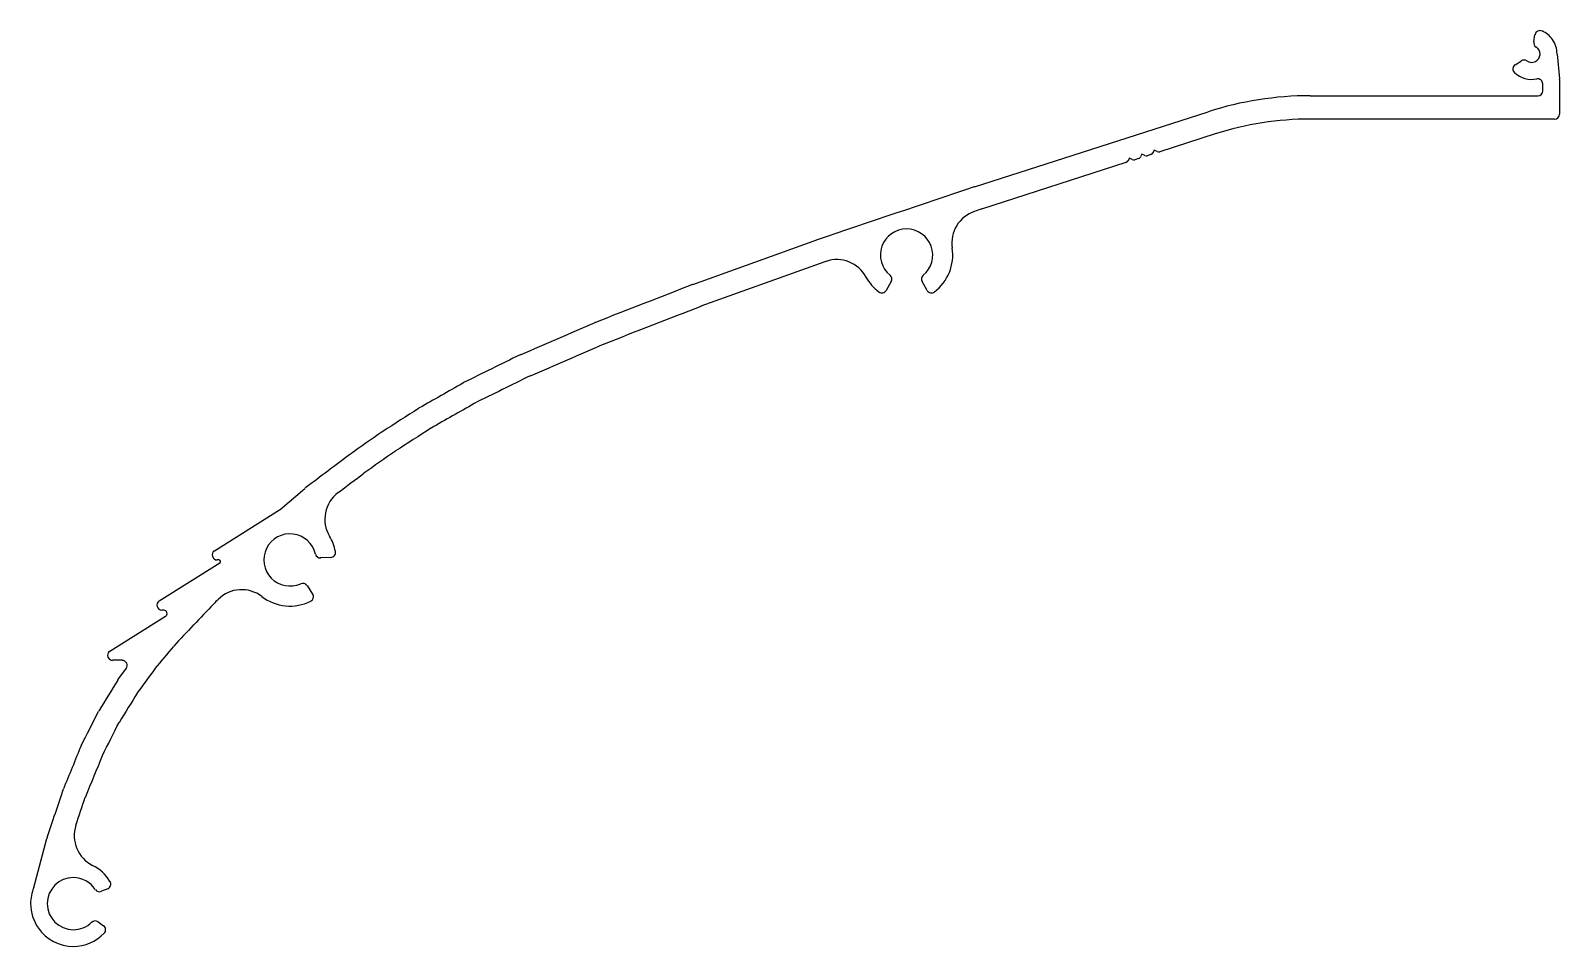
# Model space of a CAD drawing. Extents: x -54 to 62, y -42 to 28.
import ezdxf

# ---------------------------------------------------------------- set-up
doc = ezdxf.new("R2010")
doc.units = 0
doc.header["$MEASUREMENT"] = 0
doc.layers.get('0').update_dxf_attribs({"linetype": 'CONTINUOUS'})

msp = doc.modelspace()

# ---------------------------------------------------------------- linework, layer by layer
for p, q in [((60.32, 27.18), (60.41, 27.73)), ((58.9, 25.43), (59.37, 25.73)), ((62.09, 26.25), (62.27, 24.35)), ((61, 23.44), (61, 23.98)), ((62.27, 24.31), (62.27, 21.66)), ((43.28, 23.07), (60.62, 23.06)), ((17.68, 16.12), (35.49, 21.85)), ((61.89, 21.28), (43.28, 21.29)), ((36.04, 20.16), (31.81, 18.8)), ((31.39, 18.93), (31.28, 18.7)), ((31.62, 18.81), (31.39, 18.93)), ((29.23, 17.97), (18.23, 14.43)), ((29.23, 17.97), (29.23, 17.97)), ((29.49, 18.32), (29.38, 18.09)), ((29.71, 18.2), (29.49, 18.32)), ((30.18, 18.28), (29.9, 18.19)), ((30.44, 18.62), (30.33, 18.4)), ((30.66, 18.51), (30.44, 18.62)), ((31.13, 18.58), (30.86, 18.49)), ((-3.77, 8.68), (5.67, 12.07)), ((6.28, 10.4), (-3.16, 7.01)), ((11.34, 8.89), (10.96, 8.22)), ((14.07, 8.22), (13.69, 8.89)), ((-35.23, -8.49), (-33.35, -6.88)), ((-40.24, -11.64), (-35.28, -8.52)), ((-44.45, -15.47), (-39.83, -12.57)), ((-39.9, -12.34), (-40.04, -12.34)), ((-31.38, -12.15), (-32.15, -12.19)), ((-33.19, -14.29), (-32.76, -14.94)), ((-44.11, -16.17), (-44.25, -16.17)), ((-48.21, -19.3), (-43.97, -16.64)), ((-47.27, -20), (-48.01, -20)), ((-47.62, -21.5), (-46.96, -20.61)), ((-54.02, -37.34), (-53.01, -33.6)), ((-48.38, -37.42), (-48.85, -37.62)), ((-49.11, -39.95), (-48.7, -40.26))]:
    msp.add_line(p, q)
for centre, radius, start, end in [((60.79, 27.66), 0.381, 65.9833, 170.2185), ((60.16, 26.25), 1.93, 35.1366, 65.9833), ((60.69, 27.11), 0.381, 170.2185, 238.1942), ((60.16, 26.25), 1.93, 359.973, 35.1366), ((59.57, 25.41), 0.381, 55.0864, 123.0621), ((60.16, 26.25), 0.635, 235.0864, 58.1942), ((59.1, 25.11), 0.381, 123.0621, 227.2972), ((60.16, 26.25), 1.93, 227.2972, 281.6005), ((60.62, 23.98), 0.381, 359.973, 101.6005), ((60.62, 23.44), 0.381, 269.973, 359.973), ((61.89, 24.31), 0.381, 359.973, 5.5337), ((43.27, -2.33), 25.4, 89.973, 107.8273), ((43.27, -2.33), 23.62, 89.973, 107.8273), ((61.89, 21.66), 0.381, 269.973, 359.973), ((31.06, 18.82), 0.25, 287.8273, 332.8273), ((31.73, 19.04), 0.25, 242.8273, 287.8273), ((29.15, 18.21), 0.25, 287.8275, 332.8272), ((29.83, 18.42), 0.25, 242.8273, 287.8273), ((30.11, 18.51), 0.25, 287.8273, 332.8273), ((30.78, 18.73), 0.25, 242.8273, 287.8273), ((54344.39, -161084.59), 170014.21, 108.6352449, 108.6395015), ((18.07, 14.91), 1.27, 107.8273, 108.6363), ((18.5, 11.84), 2.54, 108.6363, 188.7642), ((697.22, -2000.27), 2126.04, 108.62489, 108.64014), ((18.35, 14.07), 0.38, 107.8273, 108.6249), ((12.51, 10.92), 1.99, 309.2047, 230.7413), ((6.1, 10.88), 1.27, 108.6395, 109.7472), ((7.19, 8.03), 2.54, 28.5084, 108.6363), ((12.51, 10.92), 3.52, 306.9492, 8.7642), ((7.23, 7.92), 2.65, 108.5847, 110.8055), ((11.01, 9.08), 0.381, 329.973, 50.7413), ((14.02, 9.08), 0.381, 129.2047, 209.973), ((4351.67, -11179.9), 12006.42, 111.269933, 111.307848), ((-3.34, 7.49), 1.27, 109.747, 111.2699), ((12.51, 10.92), 3.52, 208.5084, 232.9968), ((10.63, 8.41), 0.381, 232.9968, 329.973), ((14.4, 8.41), 0.381, 209.973, 306.9492), ((4351.67, -11179.9), 12004.64, 111.269989, 111.307771), ((-3.03, 6.65), 0.38, 109.747, 111.27), ((2474.07, -5739.36), 6259.65, 113.393183, 113.449494), ((-10.75, 4.6), 1.27, 111.3078, 113.3932), ((2474.07, -5739.36), 6257.87, 113.393332, 113.449299), ((-10.41, 3.78), 0.38, 111.3078, 113.3933), ((1154.85, -2377.94), 2653.95, 116.20166, 116.30508), ((-16.39, 2.16), 1.27, 113.4495, 116.2017), ((-20.68, 0.04), 1.27, 116.3051, 119.5885), ((1154.85, -2377.94), 2652.17, 116.20212, 116.30453), ((-16.02, 1.35), 0.38, 113.4493, 116.2021), ((899.99, -1621.4), 1865.86, 119.5885, 119.70584), ((1589.81, -2501.98), 2977.01, 122.84191, 122.90431), ((-24, -1.85), 1.27, 119.7058, 122.8419), ((899.99, -1621.4), 1864.08, 119.58929, 119.70509), ((-20.27, -0.75), 0.38, 116.3045, 119.5893), ((1589.81, -2501.98), 2975.23, 122.84238, 122.90399), ((-23.54, -2.61), 0.38, 119.7051, 122.8424), ((6426.67, -9210.3), 11244.47, 125.02839, 125.043521), ((-26.73, -3.61), 1.27, 122.9043, 125.0284), ((3499.15, -4706.08), 5878.87, 126.891213, 126.932243), ((-29.16, -5.31), 1.27, 125.0435, 126.8912), ((6426.67, -9210.3), 11242.69, 125.028474, 125.043521), ((-26.23, -4.35), 0.38, 122.904, 125.0285), ((-442.55, 544), 688, 306.75916, 306.96242), ((-32.52, -7.84), 1.27, 126.9322, 130.5683), ((-29.29, -9.23), 2.54, 126.9014, 210.9567), ((-35.48, -8.2), 0.381, 302.0788, 310.5683), ((-34.49, -12.34), 1.99, 12.864, 294.4006), ((-40.04, -11.96), 0.381, 122.0788, 269.973), ((-34.49, -12.34), 3.52, 10.6085, 30.9567), ((-39.9, -12.47), 0.127, 302.0788, 89.973), ((-32.17, -11.81), 0.381, 192.864, 273.6323), ((-31.4, -11.77), 0.381, 273.6323, 10.6085), ((-38.17, -17.15), 2.54, 52.5065, 135.1762), ((-34.49, -12.34), 3.52, 232.5065, 296.6561), ((-33.51, -14.51), 0.381, 33.6323, 114.4006), ((-33.08, -15.15), 0.381, 296.6561, 33.6323), ((-44.25, -15.79), 0.381, 122.0788, 269.973), ((-44.11, -16.43), 0.254, 302.0788, 89.973), ((6246.83, -6031.61), 8701.68, 136.262806, 136.277548), ((517.96, -570.03), 786.73, 135.16797, 135.20122), ((-40.03, -15.95), 0.38, 135.2012, 136.2628), ((2427.68, -2287.62), 3354.54, 137.40685, 137.44444), ((-41.58, -17.57), 0.38, 136.2775, 137.4069), ((-48.01, -19.62), 0.381, 122.0788, 179.973), ((-48.01, -19.62), 0.381, 179.973, 269.973), ((1070, -956.41), 1455.48, 139.90195, 139.9888), ((-43.06, -19.19), 0.38, 137.4444, 139.902), ((-47.27, -20.39), 0.381, 323.7989, 89.973), ((354.46, -314.02), 495.44, 143.6911, 143.954), ((-44.48, -20.88), 0.38, 139.9888, 143.6911), ((339.35, -261.48), 455.33, 148.1947, 148.536), ((339.35, -261.48), 453.55, 148.2047, 148.5312), ((-45.82, -22.71), 0.38, 143.954, 148.2047), ((-532.89, 218.23), 541.01, 333.1021, 333.4124), ((-47.96, -24.48), 1.27, 148.536, 153.4124), ((-532.89, 218.23), 542.79, 333.1109, 333.4084), ((-47.18, -24.91), 0.38, 148.5312, 153.4084), ((377.74, -203.88), 463.43, 157.4986, 157.9379), ((377.74, -203.88), 461.65, 157.5089, 157.9293), ((-48.45, -27.43), 0.38, 153.1109, 157.5089), ((-276332.15, 91705.99), 291112.2, 341.6310626, 341.6318331), ((-621.9, 158.81), 602.31, 341.47344, 341.68766), ((-49.73, -30.56), 0.38, 157.9293, 161.6318), ((-48.39, -33.38), 2.54, 161.6314, 243.3303), ((-51.79, -33.93), 1.27, 161.6311, 164.8879), ((-51, -38.56), 3.26, 31.2266, 63.3303), ((-51, -38.56), 1.99, 89.973, 269.973), ((-51, -38.56), 1.99, 32.864, 89.973), ((-48.53, -37.07), 0.381, 293.6323, 31.2266), ((-51, -38.56), 3.26, 158.0558, 179.9731), ((-49, -37.27), 0.381, 212.864, 293.6323), ((-51, -38.56), 3.26, 179.973, 215.1366), ((-51, -38.56), 3.26, 215.1366, 269.973), ((-51, -38.56), 1.99, 269.973, 314.4006), ((-49.34, -40.26), 0.381, 53.6323, 134.4006), ((-48.92, -40.56), 0.381, 316.0379, 53.6323), ((-51, -38.56), 3.26, 269.973, 316.0379)]:
    msp.add_arc(centre, radius, start, end)

doc.saveas('drawing.dxf')
